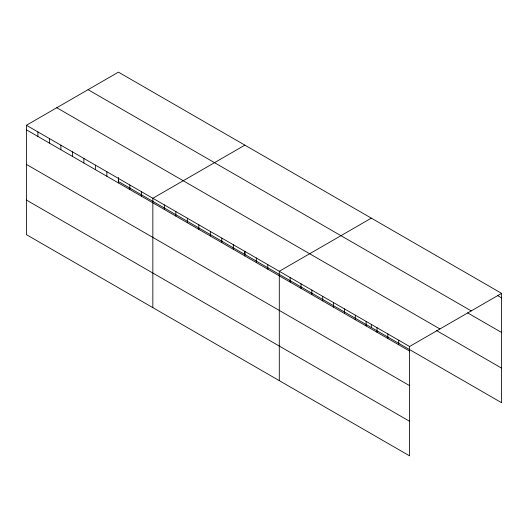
<?xml version="1.0" encoding="UTF-8"?>
<svg xmlns="http://www.w3.org/2000/svg" width="528" height="528" viewBox="0 0 528 528"><rect width="100%" height="100%" fill="white"/><g stroke="black" fill="none" stroke-linecap="round" stroke-linejoin="round"><path stroke-width="0.79" d="M409.57 385.631L409.57 346.493L26.4 125.275L26.4 234.637L409.57 455.862L409.57 385.631L26.4 164.406M118.43 177.388L118.43 181.507L501.6 402.725L501.6 293.363L118.43 72.138L26.4 125.275M244.88 145.141L152.843 198.277L152.843 307.639M371.323 218.143L279.292 271.28L279.292 380.642M409.57 346.493L501.6 293.363M497.528 295.555L501.6 297.904M88.064 89.674L471.227 310.893M467.676 312.906L501.6 332.495M56.773 107.738L439.936 328.957M436.458 330.528L501.6 368.135M26.4 129.815L409.57 351.041M26.4 200.046L409.57 421.271M398.713 340.223L398.713 344.771M387.856 333.96L387.856 338.501M376.999 327.69L376.999 332.231M371.323 324.218L371.323 327.512M366.142 321.42L366.142 325.967M355.285 315.157L355.285 319.697M344.428 308.887L344.428 313.427M333.577 302.617L333.577 307.164M322.72 296.353L322.72 300.894M311.863 290.083L311.863 294.624M301.006 283.813L301.006 288.361M290.149 277.55L290.149 282.091M267.795 264.64L267.795 269.188M256.304 258.007L256.304 262.548M244.88 251.216L244.88 254.509M244.807 251.368L244.807 255.915M233.31 244.735L233.31 249.275M221.819 238.095L221.819 242.642M210.322 231.462L210.322 236.003M198.825 224.822L198.825 229.363M187.334 218.189L187.334 222.73M175.837 211.55L175.837 216.091M164.34 204.91L164.34 209.458M141.352 191.638L141.352 196.185M129.855 185.005L129.855 189.545M118.358 178.365L118.358 182.912M106.867 171.732L106.867 176.273M95.37 165.092L95.37 169.64M83.873 158.459L83.873 163M72.382 151.82L72.382 156.361M60.885 145.18L60.885 149.728M49.388 138.547L49.388 143.088M37.897 131.908L37.897 136.455"/></g></svg>
